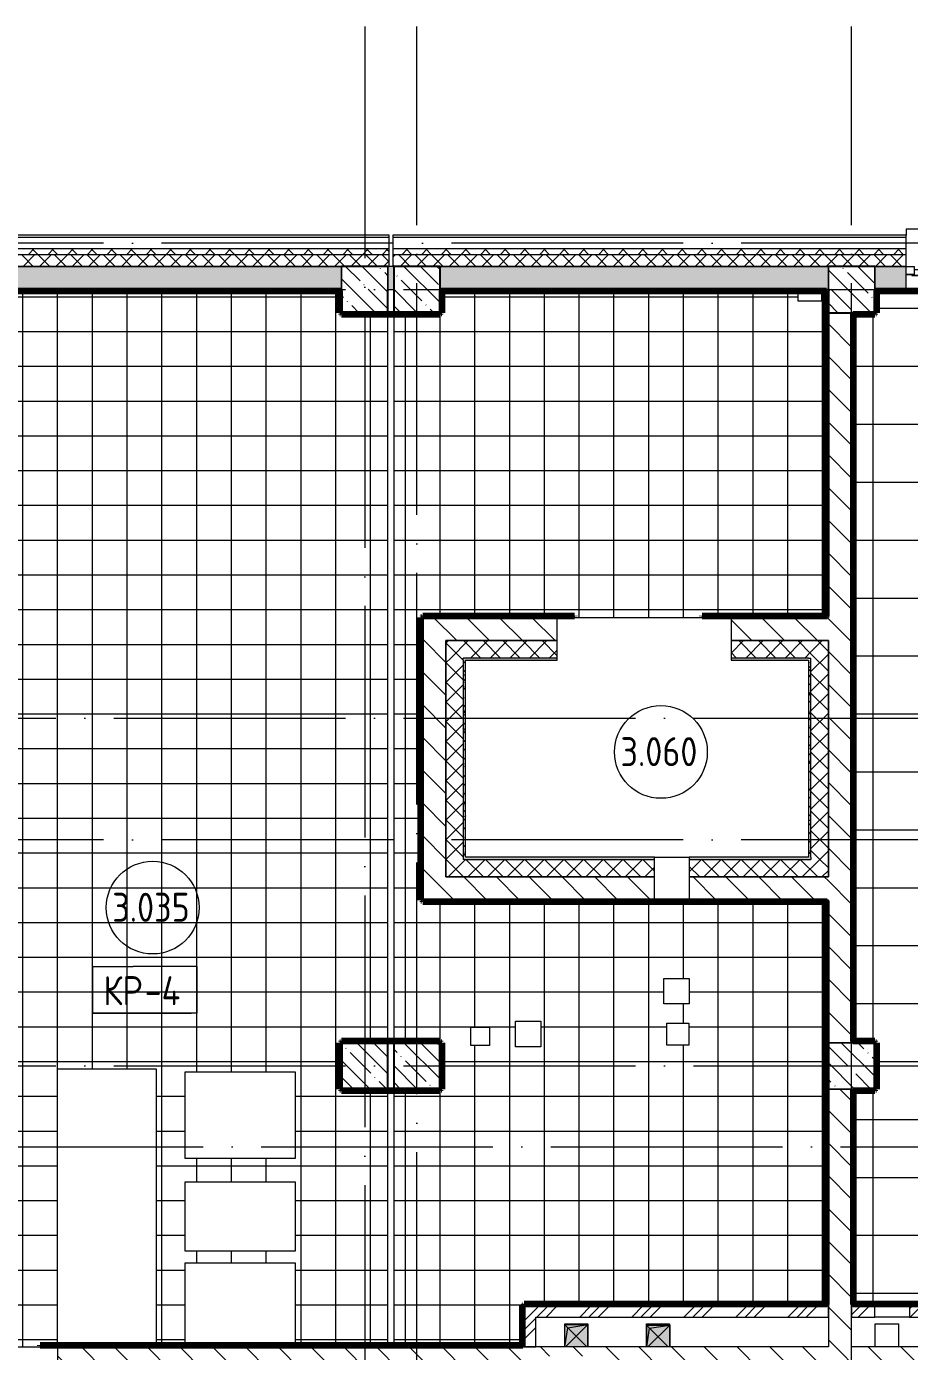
# Model space of a CAD drawing. Header units: millimetres. Extents: x 97 to 215964, y -4577 to 60645.
# Drawn here: x 169479 to 177098, y 49210 to 60645 of the extents above; entities that cross this region are included whole.
import ezdxf

# ---------------------------------------------------------------- set-up
doc = ezdxf.new("R2010")
doc.units = ezdxf.units.MM
doc.linetypes.add('ADSK_Линия сетки', pattern=[2500, 2000, -250, 0, -250])
for name, color, linetype, lineweight in [('A-AREA-____-IDEN', 2, 'Continuous', 20), ('A-DETL-GENF-OTLN', 92, 'Continuous', 9), ('A-FLOR-____-IDEN', 11, 'Continuous', 20), ('A-FLOR-____-OTLN', 192, 'Continuous', 9), ('A-FLOR-____-PATT', 8, 'Continuous', 9), ('A-GENM-____-MCUT', 13, 'Continuous', 9), ('A-GENM-____-OTLN', 13, 'Continuous', 9), ('A-GLAZ-____-MCUT', 151, 'Continuous', 9), ('A-GLAZ-____-OTLN', 151, 'Continuous', 9), ('A-WALL-____-MCUT', 113, 'Continuous', 9), ('A-WALL-____-OTLN', 113, 'Continuous', 9), ('A-WALL-____-PATT', 111, 'Continuous', 9), ('A-WALL-FNSH-MCUT', 113, 'Continuous', 9), ('I-WALL-____-OTLN', 2, 'Continuous', 9), ('S-COLS-____-MCUT', 52, 'Continuous', 9), ('S-COLS-____-OTLN', 52, 'Continuous', 9), ('S-GRID-____-OTLN', 1, 'Continuous', 9)]:
    doc.layers.add(name, color=color, linetype=linetype, lineweight=lineweight)
doc.styles.add('GOST Common', font='GOST_Common.ttf', dxfattribs={"width": 0.9, "height": 250})
pattern_1 = [(135, (0, 0), (-141.42136, -141.42136), [])]
pattern_2 = [(45, (0, 0), (-224.5064, 224.5064), []), (45, (79.38, 0), (0, 449.0128), []), (45, (-79.38, 0), (0, 449.0128), [])]
pattern_3 = [(45, (0, 0), (-70.71068, 70.71068), []), (135, (0, 0), (-70.71068, -70.71068), [])]
pattern_4 = [(135, (0, 0), (-84.85281, -84.85281), []), (225, (0, 0), (84.85281, -84.85281), [])]
pattern_5 = [(135, (0, 0), (-142.5612, -142.5612), []), (135, (142.56, 0), (-142.5612, -142.5612), [252.016, -50.403, 3.353, -47.05])]
pattern_6 = [(135, (0, 0), (-75.43415, -75.43415), [106.68, -17.78, 3.556, -17.78]), (135, (0, 75.39), (-75.43415, -75.43415), []), (50, (0, 0), (127.52922, -11.15758), [13.335, -146.685]), (355, (0, 0), (-24.66966, 133.74002), [10.668, -117.348]), (100.451, (10.63, -0.93), (102.85973, 122.58178), [11.333, -124.663]), (46.184, (0, 35.56), (189.75516, -29.43036), [20.002, -220.027]), (96.636, (15.81, 33.1), (166.1822, 173.1996), [17, -186.995]), (351.184, (0, 35.56), (166.18393, 173.19757), [16.002, -176.022]), (21, (17.78, 26.67), (106.130265, -71.58603), [13.335, -146.685]), (326, (17.78, 26.67), (43.26188, 128.93175), [10.668, -117.348]), (71.451, (26.62, 20.7), (149.39198, 57.34505), [11.333, -124.663]), (37.5, (0, 0), (2.162228, 59.188357), [3.353, -112.573, 3.353, -115.773, -117.792]), (37.5, (0, 0), (2.162228, 59.188357), [-235.052, 3.353, -114.44]), (7.5, (0, 0), (46.773857, 70.126152), [3.353, -64.567, 3.353, -109.906, -44.894]), (7.5, (0, 0), (46.773857, 70.126152), [-181.178, 3.353, -41.542]), (327.5, (-39.65, 0), (94.913671, -4.010093), [3.353, -41.097, 3.353, -135.331, -184.023]), (327.5, (-39.65, 0), (94.913671, -4.010093), [-183.134, 3.353, -180.67]), (317.5, (-57.43, 0), (103.69057, 17.79882), [3.353, -54.432, 3.353, -88.748, -130.683]), (317.5, (-57.43, 0), (103.69057, 17.79882), [-149.885, 3.353, -127.33])]

# ---------------------------------------------------------------- blocks, each defined once
blk = doc.blocks.new('Окно_СКБ_1Ст1 - 120_Окно_СКБ_1Ст_900_ОК6Л-29019250-О_АИ_ПП_8_400_Целиком')
at = {"layer": 'A-GLAZ-____-MCUT', "color": 90}
for p, q in [((-450, -195), (-450, -125)), ((-450, -125), (-380, -125)), ((-380, -195), (-450, -195)), ((-380, -195), (-400, -195)), ((-400, -195), (-400, -205)), ((-400, -205), (400, -205)), ((400, -205), (-400, -205)), ((-380, -125), (-380, -195)), ((380, -155), (-380, -155)), ((-380, -155), (-380, -195)), ((-330, -205), (-330, -155)), ((330, -205), (330, -155)), ((380, -195), (380, -125)), ((380, -125), (450, -125)), ((380, -195), (380, -155)), ((450, -195), (380, -195)), ((400, -195), (380, -195)), ((400, -205), (400, -195)), ((450, -125), (450, -195))]:
    blk.add_line(p, q, dxfattribs=at)
at = {"layer": 'A-GLAZ-____-MCUT', "color": 10, "lineweight": 5}
for p, q in [((-330, -175), (330, -175)), ((330, -185), (-330, -185))]:
    blk.add_line(p, q, dxfattribs=at)
at = {"layer": 'A-GLAZ-____-OTLN', "color": 10, "lineweight": 5}
for p, q in [((-450, -195), (-400, -195)), ((400, -195), (450, -195))]:
    blk.add_line(p, q, dxfattribs=at)
blk = doc.blocks.new('WNW_Отлив1 - Отлив_металлический 2-28596055-О_АИ_ПП_8_400_Целиком')
at = {"layer": 'A-GLAZ-____-OTLN', "color": 10, "lineweight": 5}
for p, q in [((450, 320), (-450, 320)), ((-450, 320), (-450, 270)), ((450, 270), (450, 320))]:
    blk.add_line(p, q, dxfattribs=at)
blk = doc.blocks.new('BSC_Колонна _Прямоугольная - 400x400-V67-О_АИ_ПП_8_400_Целиком')
at = {"layer": 'S-COLS-____-OTLN', "lineweight": 5}
h = blk.add_hatch(dxfattribs=at)
h.set_pattern_fill('FP_77', color=256, style=0, pattern_type=2)
h.set_pattern_definition([(135, (-114049.98, -51675), (-142.56192, -142.56192), []), (135, (-113907.42, -51675), (-142.56192, -142.56192), [252.016, -50.403, 3.353, -47.05])])
h.paths.add_polyline_path([(-200, -200), (200, -200), (200, 200), (-200, 200)])
at = {"layer": 'S-COLS-____-MCUT', "color": 130, "lineweight": 25}
for p, q in [((200, 200), (-200, 200)), ((-200, 200), (-200, -200)), ((200, -200), (200, 200)), ((-200, -200), (200, -200))]:
    blk.add_line(p, q, dxfattribs=at)
blk = doc.blocks.new('BSC_Колонна _Прямоугольная - 400x400-V68-О_АИ_ПП_8_400_Целиком')
at = {"layer": 'S-COLS-____-OTLN', "lineweight": 5}
h = blk.add_hatch(dxfattribs=at)
h.set_pattern_fill('FP_78', color=256, style=0, pattern_type=2)
h.set_pattern_definition([(135, (-114049.98, -58375), (-142.56192, -142.56192), []), (135, (-113907.42, -58375), (-142.56192, -142.56192), [252.016, -50.403, 3.353, -47.05])])
h.paths.add_polyline_path([(-200, -200), (200, -200), (200, 200), (-200, 200), (-200, -117)])
at = {"layer": 'S-COLS-____-MCUT', "color": 130, "lineweight": 25}
for p, q in [((200, 200), (-200, 200)), ((-200, 200), (-200, -200)), ((200, -200), (200, 200)), ((-200, -200), (200, -200))]:
    blk.add_line(p, q, dxfattribs=at)
blk = doc.blocks.new('BSC_Колонна _Прямоугольная - 400x400-V118-О_АИ_ПП_8_400_Целиком')
at = {"layer": 'S-COLS-____-OTLN', "lineweight": 5}
h = blk.add_hatch(dxfattribs=at)
h.set_pattern_fill('FP_130', color=256, style=0, pattern_type=2)
h.set_pattern_definition([(135, (-113600, -51675), (-142.56192, -142.56192), []), (135, (-113457.44, -51675), (-142.56192, -142.56192), [252.016, -50.403, 3.353, -47.05])])
h.paths.add_polyline_path([(-200, -200), (200, -200), (200, 200), (-200, 200)])
at = {"layer": 'S-COLS-____-MCUT', "color": 130, "lineweight": 25}
for p, q in [((200, 200), (-200, 200)), ((-200, 200), (-200, -200)), ((200, -200), (200, 200)), ((-200, -200), (200, -200))]:
    blk.add_line(p, q, dxfattribs=at)
blk = doc.blocks.new('ASML_АР_Отделка Люка - ВО Отделка люков_Грунтовка 0_Шпатлевка 0_Окраска 0_0-42467640-О_АИ_ПП_8_400_Целиком')
at = {"layer": 'A-GENM-____-MCUT', "color": 130, "lineweight": 25}
for p, q in [((150, 3), (-150, 3)), ((-150, 3), (-150, 0)), ((150, 0), (150, 3)), ((-150, 0), (150, 0))]:
    blk.add_line(p, q, dxfattribs=at)
blk = doc.blocks.new('0083_СОШ675_АР_R22_rvt-1-О_АИ_ПП_8_400_Целиком')
at = {"layer": 'A-WALL-____-PATT', "lineweight": 5}
h = blk.add_hatch(dxfattribs=at)
h.set_pattern_fill('FP_9', color=10, style=0, pattern_type=2)
h.set_pattern_definition(pattern_4)
h.paths.add_polyline_path([(113811, 58675), (113811, 58725), (109100, 58725), (109100, 58675), (113305, 58675)])
h = blk.add_hatch(dxfattribs=at)
h.set_pattern_fill('FP_16', color=10, style=0, pattern_type=2)
h.set_pattern_definition(pattern_3)
h.paths.add_polyline_path([(113800, 58575), (113811, 58575), (113811, 58675), (109100, 58675), (109100, 58575), (113400, 58575)])
h = blk.add_hatch(dxfattribs=at)
h.set_pattern_fill('FP_9', color=10, style=0, pattern_type=2)
h.set_pattern_definition(pattern_4)
h.paths.add_polyline_path([(136230, 58675), (136350, 58675), (136350, 58725), (134480, 58725), (134480, 58675), (135945, 58675)])
h.paths.add_polyline_path([(133429, 58675), (133580, 58675), (133580, 58725), (132380, 58725), (132380, 58675), (132800, 58675)])
h.paths.add_polyline_path([(129370, 58675), (129370, 58725), (128150, 58725), (128150, 58675), (129027, 58675)])
h.paths.add_polyline_path([(131480, 58675), (131480, 58725), (130270, 58725), (130270, 58675), (130285, 58675)])
h.paths.add_polyline_path([(127250, 58675), (127250, 58725), (126050, 58725), (126050, 58675)])
h.paths.add_polyline_path([(125150, 58675), (125150, 58725), (123950, 58725), (123950, 58675), (123996, 58675)])
h.paths.add_polyline_path([(120170, 58675), (120170, 58725), (119170, 58725), (119170, 58675)])
h.paths.add_polyline_path([(123050, 58675), (123050, 58725), (121070, 58725), (121070, 58675), (122738, 58675)])
h.paths.add_polyline_path([(118270, 58675), (118270, 58725), (113841, 58725), (113841, 58675), (117707, 58675)])
h = blk.add_hatch(dxfattribs=at)
h.set_pattern_fill('FP_16', color=10, style=0, pattern_type=2)
h.set_pattern_definition(pattern_3)
h.paths.add_polyline_path([(136250, 58575), (136400, 58575), (136400, 58675), (134480, 58675), (134480, 58575), (136230, 58575)])
h.paths.add_polyline_path([(133180, 58575), (133580, 58575), (133580, 58675), (132380, 58675), (132380, 58575), (132800, 58575)])
h.paths.add_polyline_path([(131480, 58575), (131480, 58675), (130270, 58675), (130270, 58575), (130285, 58575)])
h.paths.add_polyline_path([(128970, 58575), (129370, 58575), (129370, 58675), (128150, 58675), (128150, 58575), (128398, 58575)])
h.paths.add_polyline_path([(127250, 58575), (127250, 58675), (126050, 58675), (126050, 58575)])
h.paths.add_polyline_path([(123996, 58575), (125150, 58575), (125150, 58675), (123950, 58675), (123950, 58575)])
h.paths.add_polyline_path([(123050, 58575), (123050, 58675), (121070, 58675), (121070, 58575), (122738, 58575)])
h.paths.add_polyline_path([(120170, 58575), (120170, 58675), (119170, 58675), (119170, 58575)])
h.paths.add_polyline_path([(118270, 58575), (118270, 58675), (113841, 58675), (113841, 58575), (118000, 58575)])
h = blk.add_hatch(dxfattribs=at)
h.set_pattern_fill('FP_69', color=10, style=0, pattern_type=2)
h.set_pattern_definition([(50, (0, 0), (364.3679, -31.8783), [38.1, -419.1]), (355, (0, 0), (-70.48585, 382.1133), [30.48, -335.28]), (100.451, (30.36, -2.66), (293.885, 350.2334), [32.38, -356.18]), (46.184, (0, 101.6), (542.1585, -84.0858), [57.15, -628.65]), (96.636, (45.2, 94.6), (474.8049, 494.8554), [48.57, -534.27]), (351.184, (0, 101.6), (474.8102, 494.85), [45.72, -502.92]), (21, (50.8, 76.2), (303.22847, -204.53046), [38.1, -419.1]), (326, (50.8, 76.2), (123.6039, 368.376), [30.48, -335.28]), (71.451, (76.07, 59.16), (426.8341, 163.8427), [32.38, -356.18]), (37.5, (0, 0), (6.17665, 169.11015), [16.764, -314.452, 16.764, -323.596, -336.55]), (37.5, (0, 0), (6.17665, 169.11015), [-671.576, 16.764, -319.786]), (7.5, (0, 0), (133.63888, 200.3615), [16.764, -177.292, 16.764, -306.832, -128.27]), (7.5, (0, 0), (133.63888, 200.3615), [-517.652, 16.764, -111.506]), (327.5, (-113.28, 0), (271.18182, -11.45836), [16.764, -110.236, 16.764, -379.476, -525.78]), (327.5, (-113.28, 0), (271.18182, -11.45836), [-523.24, 16.764, -509.016]), (317.5, (-164.08, 0), (296.2585, 50.85285), [16.764, -148.336, 16.764, -246.38, -373.38]), (317.5, (-164.08, 0), (296.2585, 50.85285), [-428.244, 16.764, -356.616])])
h.paths.add_polyline_path([(136500, 58375), (136500, 58575), (134480, 58575), (134480, 58375), (135945, 58375)])
h.paths.add_polyline_path([(133180, 58375), (133180, 58575), (132380, 58575), (132380, 58375), (132800, 58375)])
h.paths.add_polyline_path([(131480, 58375), (131480, 58575), (130270, 58575), (130270, 58375), (130285, 58375)])
h.paths.add_polyline_path([(128398, 58375), (128970, 58375), (128970, 58575), (128150, 58575), (128150, 58375)])
h.paths.add_polyline_path([(127250, 58375), (127250, 58575), (126050, 58575), (126050, 58375)])
h.paths.add_polyline_path([(125150, 58375), (125150, 58575), (124350, 58575), (124350, 58375)])
h.paths.add_polyline_path([(123050, 58375), (123050, 58575), (121070, 58575), (121070, 58375), (122738, 58375)])
h.paths.add_polyline_path([(118270, 58375), (118270, 58575), (118000, 58575), (118000, 58375)])
h.paths.add_polyline_path([(120170, 58375), (120170, 58575), (119170, 58575), (119170, 58375)])
h.paths.add_polyline_path([(117600, 58375), (117600, 58575), (114250, 58575), (114250, 58375), (115192, 58375)])
h.paths.add_polyline_path([(113400, 58375), (113400, 58575), (109100, 58575), (109100, 58375), (113305, 58375)])
h.paths.add_polyline_path([(113800, 58375), (113850, 58375), (113850, 58575), (113800, 58575)])
h = blk.add_hatch(dxfattribs=at)
h.set_pattern_fill('FP_10', color=10, style=0, pattern_type=2)
h.set_pattern_definition(pattern_1)
h.paths.add_polyline_path([(117800, 49250), (117800, 51475), (117600, 51475), (117600, 49250), (117707, 49250)])
h.paths.add_polyline_path([(117800, 51875), (117800, 58175), (117600, 58175), (117600, 51875), (117707, 51875)])
h = blk.add_hatch(dxfattribs=at)
h.set_pattern_fill('FP_10', color=10, style=0, pattern_type=2)
h.set_pattern_definition(pattern_1)
h.paths.add_polyline_path([(117600, 55345), (117600, 55545), (116760, 55545), (116760, 55345), (117430, 55345)])
h.paths.add_polyline_path([(114100, 55345), (115260, 55345), (115260, 55545), (114100, 55545)])
h = blk.add_hatch(dxfattribs=at)
h.set_pattern_fill('FP_10', color=10, style=0, pattern_type=2)
h.set_pattern_definition(pattern_1)
h.paths.add_polyline_path([(114300, 53106), (114300, 55345), (114100, 55345), (114100, 53106)])
h = blk.add_hatch(dxfattribs=at)
h.set_pattern_fill('FP_9', color=10, style=0, pattern_type=2)
h.set_pattern_definition(pattern_4)
h.paths.add_polyline_path([(114450, 55195), (115260, 55195), (115260, 55345), (114300, 55345), (114300, 55195)])
h.paths.add_polyline_path([(116760, 55195), (117450, 55195), (117450, 55345), (116760, 55345)])
h = blk.add_hatch(dxfattribs=at)
h.set_pattern_fill('FP_9', color=10, style=0, pattern_type=2)
h.set_pattern_definition(pattern_4)
h.paths.add_polyline_path([(117600, 53456), (117600, 55345), (117450, 55345), (117450, 53456)])
h = blk.add_hatch(dxfattribs=at)
h.set_pattern_fill('FP_9', color=10, style=0, pattern_type=2)
h.set_pattern_definition(pattern_4)
h.paths.add_polyline_path([(114450, 53306), (114450, 55195), (114300, 55195), (114300, 53306)])
h = blk.add_hatch(dxfattribs=at)
h.set_pattern_fill('FP_133', color=10, style=0, pattern_type=2)
h.set_pattern_definition(pattern_6)
h.paths.add_polyline_path([(114470, 55175), (115260, 55175), (115260, 55195), (114450, 55195), (114450, 55175)])
h.paths.add_polyline_path([(117430, 55175), (117430, 55195), (116760, 55195), (116760, 55175)])
h = blk.add_hatch(dxfattribs=at)
h.set_pattern_fill('FP_133', color=10, style=0, pattern_type=2)
h.set_pattern_definition(pattern_6)
h.paths.add_polyline_path([(114450, 53456), (114470, 53456), (114470, 55175), (114450, 55175), (114450, 54839)])
h = blk.add_hatch(dxfattribs=at)
h.set_pattern_fill('FP_133', color=10, style=0, pattern_type=2)
h.set_pattern_definition(pattern_6)
h.paths.add_polyline_path([(117430, 53476), (117450, 53476), (117450, 55195), (117430, 55195), (117430, 54839)])
h = blk.add_hatch(dxfattribs=at)
h.set_pattern_fill('FP_9', color=10, style=0, pattern_type=2)
h.set_pattern_definition(pattern_4)
h.paths.add_polyline_path([(114450, 53306), (116100, 53306), (116100, 53456), (114450, 53456)])
h.paths.add_polyline_path([(116400, 53306), (117600, 53306), (117600, 53456), (116400, 53456)])
h = blk.add_hatch(dxfattribs=at)
h.set_pattern_fill('FP_133', color=10, style=0, pattern_type=2)
h.set_pattern_definition(pattern_6)
h.paths.add_polyline_path([(117450, 53456), (117450, 53476), (116400, 53476), (116400, 53456)])
h.paths.add_polyline_path([(115192, 53456), (116100, 53456), (116100, 53476), (114470, 53476), (114470, 53456)])
h = blk.add_hatch(dxfattribs=at)
h.set_pattern_fill('FP_10', color=10, style=0, pattern_type=2)
h.set_pattern_definition(pattern_1)
h.paths.add_polyline_path([(117600, 53106), (117600, 53306), (116400, 53306), (116400, 53106)])
h.paths.add_polyline_path([(116100, 53106), (116100, 53306), (114300, 53306), (114300, 53106), (115192, 53106)])
h = blk.add_hatch(dxfattribs=at)
h.set_pattern_fill('FP_11', color=10, style=0, pattern_type=2)
h.set_pattern_definition(pattern_2)
h.paths.add_polyline_path([(115075, 49250), (115075, 49606), (114975, 49606), (114975, 49250)])
h = blk.add_hatch(dxfattribs=at)
h.set_pattern_fill('FP_11', color=10, style=0, pattern_type=2)
h.set_pattern_definition(pattern_2)
h.paths.add_polyline_path([(115075, 49506), (117600, 49506), (117600, 49606), (115075, 49606)])
h = blk.add_hatch(dxfattribs=at)
h.set_pattern_fill('FP_11', color=10, style=0, pattern_type=2)
h.set_pattern_definition(pattern_2)
h.paths.add_polyline_path([(123380, 49506), (123380, 49606), (118300, 49606), (118300, 49506), (122738, 49506)])
h.paths.add_polyline_path([(117800, 49506), (118000, 49506), (118000, 49606), (117800, 49606), (117800, 49603)])
h.paths.add_polyline_path([(124420, 49506), (124420, 49606), (123880, 49606), (123880, 49506)])
h = blk.add_hatch(dxfattribs=at)
h.set_pattern_fill('FP_10', color=10, style=0, pattern_type=2)
h.set_pattern_definition(pattern_1)
h.paths.add_polyline_path([(129370, 49050), (129370, 49250), (126500, 49250), (126500, 49050), (127769, 49050)])
h.paths.add_polyline_path([(125400, 49050), (125400, 49250), (110950, 49250), (110950, 49050), (115140, 49050), (115140, 49170), (115640, 49170), (115640, 49050), (125254, 49050)])
h.paths.add_polyline_path([(109100, 49050), (109450, 49050), (109450, 49250), (109100, 49250)])
at = {"layer": 'S-COLS-____-OTLN', "lineweight": 5}
h = blk.add_hatch(dxfattribs=at)
h.set_pattern_fill('FP_8', color=256, style=0, pattern_type=2)
h.set_pattern_definition(pattern_5)
h.paths.add_polyline_path([(113400, 58175), (113800, 58175), (113800, 58575), (113400, 58575), (113400, 58258)])
h = blk.add_hatch(dxfattribs=at)
h.set_pattern_fill('FP_8', color=256, style=0, pattern_type=2)
h.set_pattern_definition(pattern_5)
h.paths.add_polyline_path([(117600, 58175), (118000, 58175), (118000, 58575), (117600, 58575), (117600, 58375)])
h = blk.add_hatch(dxfattribs=at)
h.set_pattern_fill('FP_8', color=256, style=0, pattern_type=2)
h.set_pattern_definition(pattern_5)
h.paths.add_polyline_path([(117600, 51475), (118000, 51475), (118000, 51875), (117600, 51875)])
at = {"layer": 'A-FLOR-____-OTLN', "color": 90}
for p, q in [((113000, 50875), (112050, 50875)), ((115325, 49442), (115325, 49450)), ((115325, 49450), (115525, 49450)), ((115525, 49450), (115525, 49250)), ((116030, 49250), (116030, 49450)), ((116030, 49450), (116230, 49450)), ((116230, 49450), (116230, 49438)), ((118005, 49250), (118005, 49450)), ((118005, 49450), (118205, 49450)), ((118205, 49450), (118205, 49250))]:
    blk.add_line(p, q, dxfattribs=at)
at = {"layer": 'A-WALL-____-MCUT', "color": 10, "lineweight": 5}
for p, q in [((113811, 58825), (109350, 58825)), ((118270, 58825), (113841, 58825)), ((113400, 58375), (113400, 58575)), ((113800, 58575), (113800, 58375)), ((117600, 58375), (117600, 58575)), ((118000, 58575), (118000, 58375)), ((114300, 55345), (115260, 55345)), ((115260, 55345), (114300, 55345)), ((116760, 55345), (117430, 55345)), ((117430, 55345), (116760, 55345)), ((117450, 55345), (117430, 55345)), ((114450, 53306), (114470, 53306)), ((116100, 53306), (114470, 53306)), ((114470, 53306), (116100, 53306)), ((117600, 53306), (116400, 53306)), ((116400, 53306), (117600, 53306)), ((117600, 51875), (117800, 51875)), ((117800, 51475), (117600, 51475))]:
    blk.add_line(p, q, dxfattribs=at)
at = {"layer": 'A-WALL-____-MCUT', "color": 90}
for p, q in [((113811, 58725), (113811, 58825)), ((113841, 58825), (113841, 58725)), ((118270, 58725), (118270, 58825)), ((113811, 58575), (113811, 58675)), ((113841, 58675), (113841, 58575)), ((118270, 58575), (118270, 58675)), ((113400, 58575), (113800, 58575)), ((117600, 58575), (118000, 58575))]:
    blk.add_line(p, q, dxfattribs=at)
at = {"layer": 'A-WALL-____-MCUT', "color": 50, "lineweight": 13}
for p, q in [((113811, 58675), (109100, 58675)), ((113811, 58725), (109250, 58725)), ((113811, 58675), (113811, 58725)), ((113841, 58725), (113841, 58675)), ((118270, 58725), (113841, 58725)), ((118270, 58675), (113841, 58675)), ((118270, 58675), (118270, 58725)), ((109100, 58575), (113400, 58575)), ((113400, 58575), (109100, 58575)), ((113800, 58575), (113811, 58575)), ((113811, 58575), (113800, 58575)), ((113841, 58575), (113811, 58575)), ((113850, 58575), (113841, 58575)), ((113841, 58575), (113850, 58575)), ((117600, 58575), (114250, 58575)), ((114250, 58575), (117600, 58575)), ((118270, 58575), (118000, 58575)), ((118000, 58575), (118270, 58575)), ((118270, 58375), (118270, 58575)), ((109100, 58375), (113400, 58375)), ((113800, 58375), (113850, 58375)), ((114250, 58375), (117600, 58375)), ((118000, 58375), (118270, 58375)), ((117800, 58175), (117600, 58175)), ((117600, 58175), (117600, 55545)), ((117800, 51875), (117800, 58175)), ((115260, 55545), (114100, 55545)), ((114100, 55545), (114100, 55345)), ((115260, 55345), (115260, 55545)), ((117600, 55545), (116760, 55545)), ((116760, 55545), (116760, 55345)), ((114100, 55345), (114100, 53106)), ((114300, 53306), (114300, 55345)), ((114300, 55345), (114300, 55195)), ((115260, 55195), (115260, 55345)), ((116760, 55345), (116760, 55195)), ((117430, 55345), (117600, 55345)), ((117450, 55345), (117430, 55345)), ((117600, 55345), (117450, 55345)), ((117600, 55345), (117600, 53306)), ((117600, 53476), (117600, 55345)), ((114300, 55195), (114300, 55175)), ((114300, 55175), (114300, 53306)), ((115260, 55195), (114450, 55195)), ((114450, 55175), (114450, 55195)), ((114450, 55175), (114450, 53456)), ((117430, 55195), (116760, 55195)), ((117430, 55195), (117450, 55195)), ((117450, 53476), (117450, 55195)), ((114470, 53456), (114450, 53456)), ((114470, 53456), (116100, 53456)), ((116100, 53306), (116100, 53456)), ((116400, 53456), (116400, 53306)), ((116400, 53456), (117450, 53456)), ((117450, 53476), (117450, 53456)), ((117600, 53456), (117600, 53476)), ((117600, 53306), (117600, 53456)), ((114470, 53306), (114300, 53306)), ((114300, 53306), (114450, 53306)), ((114450, 53306), (114470, 53306)), ((116100, 53106), (116100, 53306)), ((116400, 53306), (116400, 53106)), ((114100, 53106), (114300, 53106)), ((114300, 53106), (116100, 53106)), ((116400, 53106), (117600, 53106)), ((117600, 53106), (117600, 51875)), ((117600, 51475), (117600, 49250)), ((117800, 49250), (117800, 51475)), ((114975, 49606), (114975, 49250)), ((115075, 49606), (114975, 49606)), ((117600, 49606), (115075, 49606)), ((117600, 49506), (117600, 49606)), ((118000, 49606), (117800, 49606)), ((117800, 49606), (117800, 49506)), ((118000, 49506), (118000, 49603)), ((123380, 49606), (118300, 49606)), ((118300, 49603), (118300, 49506)), ((115075, 49506), (117600, 49506)), ((115075, 49250), (115075, 49506)), ((117800, 49506), (118000, 49506)), ((118300, 49506), (123380, 49506)), ((117600, 49250), (110950, 49250)), ((110950, 49250), (110950, 49050)), ((114975, 49250), (115075, 49250)), ((125400, 49250), (117800, 49250))]:
    blk.add_line(p, q, dxfattribs=at)
at = {"layer": 'A-WALL-____-OTLN', "color": 90}
blk.add_line((116100, 53476), (116400, 53476), dxfattribs=at)
at = {"layer": 'A-WALL-FNSH-MCUT', "color": 90}
for p, q in [((113811, 58845), (109370, 58845)), ((113811, 58825), (113811, 58845)), ((118270, 58845), (113841, 58845)), ((113841, 58845), (113841, 58825)), ((118270, 58825), (118270, 58845)), ((114470, 55175), (115260, 55175)), ((114470, 53476), (114470, 55175)), ((115260, 55175), (115260, 55195)), ((116760, 55195), (116760, 55175)), ((116760, 55175), (117430, 55175)), ((117430, 55175), (117430, 53476)), ((116100, 53476), (114470, 53476)), ((116100, 53456), (116100, 53476)), ((117430, 53476), (116400, 53476)), ((116400, 53476), (116400, 53456))]:
    blk.add_line(p, q, dxfattribs=at)
at = {"layer": 'I-WALL-____-OTLN', "color": 90}
for p, q in [((119170, 58375), (118270, 58375)), ((118300, 49506), (118000, 49506))]:
    blk.add_line(p, q, dxfattribs=at)
at = {"layer": 'S-COLS-____-MCUT', "color": 130, "lineweight": 25}
for p, q in [((113800, 58575), (113400, 58575)), ((118000, 58575), (117600, 58575)), ((113400, 58375), (113400, 58175)), ((113800, 58175), (113800, 58375)), ((117600, 58375), (117600, 58175)), ((118000, 58175), (118000, 58375)), ((113400, 58175), (113800, 58175)), ((117600, 58175), (118000, 58175)), ((117600, 51875), (117600, 51475)), ((118000, 51875), (117800, 51875)), ((118000, 51475), (118000, 51875)), ((117800, 51475), (118000, 51475))]:
    blk.add_line(p, q, dxfattribs=at)
at = {"layer": 'S-COLS-____-OTLN', "color": 90}
for p, q in [((113400, 58575), (113400, 58375)), ((113800, 58375), (113800, 58575)), ((117600, 58575), (117600, 58375)), ((118000, 58375), (118000, 58575)), ((117800, 51875), (117600, 51875)), ((117600, 51475), (117800, 51475))]:
    blk.add_line(p, q, dxfattribs=at)
at = {"layer": 'A-GENM-____-OTLN', "color": 90, "lineweight": 9}
blk.add_blockref('ASML_АР_Отделка Люка - ВО Отделка люков_Грунтовка 0_Шпатлевка 0_Окраска 0_0-42467640-О_АИ_ПП_8_400_Целиком', (118150, 49603), dxfattribs=at)
at = {"layer": 'A-GLAZ-____-OTLN', "color": 90, "lineweight": 9}
for name, p in [('WNW_Отлив1 - Отлив_металлический 2-28596055-О_АИ_ПП_8_400_Целиком', (118720, 58575)), ('Окно_СКБ_1Ст1 - 120_Окно_СКБ_1Ст_900_ОК6Л-29019250-О_АИ_ПП_8_400_Целиком', (118720, 58700))]:
    blk.add_blockref(name, p, dxfattribs=at)
at = {"layer": 'S-COLS-____-OTLN', "color": 90, "lineweight": 9}
for name, p in [('BSC_Колонна _Прямоугольная - 400x400-V68-О_АИ_ПП_8_400_Целиком', (114050, 58375)), ('BSC_Колонна _Прямоугольная - 400x400-V118-О_АИ_ПП_8_400_Целиком', (113600, 51675)), ('BSC_Колонна _Прямоугольная - 400x400-V67-О_АИ_ПП_8_400_Целиком', (114050, 51675))]:
    blk.add_blockref(name, p, dxfattribs=at)
blk = doc.blocks.new('MiraCad_GMd_-Ut_TaskBox_FormHorizon - MiraCad_GMd_-Ut_TaskBox_FormHorizon-3366259-О_АИ_ПП_8_400_Целиком')
at = {"layer": 'A-DETL-GENF-OTLN', "lineweight": 18}
for points in [[(-98, -88), (-73, 73), (100, 100), (-100, 100), (-100, -88)], [(100, -88), (100, 100), (-100, 100), (-100, -88)]]:
    blk.add_hatch(color=256, dxfattribs=at).paths.add_polyline_path(points)
at = {"layer": 'A-DETL-GENF-OTLN', "color": 7}
for p, q in [((-100, 100), (-100, -88)), ((-100, 100), (100, 100)), ((-100, 100), (-100, -88)), ((100, 100), (-100, 100)), ((-98, -88), (-73, 73)), ((-98, -88), (-73, 73)), ((-73, 73), (100, 100)), ((-73, 73), (100, 100)), ((100, 100), (100, -88))]:
    blk.add_line(p, q, dxfattribs=at)
at = {"layer": 'A-GENM-____-OTLN', "color": 170, "lineweight": 18}
for p, q in [((-100, 100), (88, -88)), ((100, 100), (-100, 100)), ((-100, 100), (-100, -88)), ((100, 100), (-88, -88)), ((100, -88), (100, 100))]:
    blk.add_line(p, q, dxfattribs=at)
blk = doc.blocks.new('MiraCad_GMd_-Ut_TaskBox_FormHorizon - MiraCad_GMd_-Ut_TaskBox_FormHorizon-3366379-О_АИ_ПП_8_400_Целиком')
at = {"layer": 'A-DETL-GENF-OTLN', "lineweight": 18}
for points in [[(-100, -92), (-99, -92), (-73, 73), (100, 100), (-100, 100)], [(100, -92), (100, 100), (-100, 100), (-100, -92)]]:
    blk.add_hatch(color=256, dxfattribs=at).paths.add_polyline_path(points)
at = {"layer": 'A-DETL-GENF-OTLN', "color": 7}
for p, q in [((-100, 100), (-100, -92)), ((-100, 100), (100, 100)), ((-100, 100), (-100, -92)), ((100, 100), (-100, 100)), ((-99, -92), (-73, 73)), ((-99, -92), (-73, 73)), ((-73, 73), (100, 100)), ((-73, 73), (100, 100)), ((100, 100), (100, -92))]:
    blk.add_line(p, q, dxfattribs=at)
at = {"layer": 'A-GENM-____-OTLN', "color": 170, "lineweight": 18}
for p, q in [((-100, 100), (92, -92)), ((100, 100), (-100, 100)), ((-100, 100), (-100, -92)), ((100, 100), (-92, -92)), ((100, -92), (100, 100))]:
    blk.add_line(p, q, dxfattribs=at)
blk = doc.blocks.new('0083_СОШ675_ВК_R22_rvt-1-О_АИ_ПП_8_400_Целиком')
at = {"layer": 'A-GENM-____-OTLN', "color": 170, "lineweight": 18}
for name, p in [('MiraCad_GMd_-Ut_TaskBox_FormHorizon - MiraCad_GMd_-Ut_TaskBox_FormHorizon-3366379-О_АИ_ПП_8_400_Целиком', (115424, 49342)), ('MiraCad_GMd_-Ut_TaskBox_FormHorizon - MiraCad_GMd_-Ut_TaskBox_FormHorizon-3366259-О_АИ_ПП_8_400_Целиком', (116131, 49338))]:
    blk.add_blockref(name, p, dxfattribs=at)
blk = doc.blocks.new('ADSK_Марка_Перекрытие - Типоразмер_ADSK_Марка-158127-О_АИ_ПП_8_400_Целиком')
at = {"layer": 'A-FLOR-____-IDEN'}
for p, q in [((-4.5, 4), (-1, 4)), ((-4.5, 0), (-4.5, 4)), ((4.5, 4), (-1, 4)), ((4.5, 0), (4.5, 4)), ((4.5, 0), (-4.5, 0)), ((-4.5, 0), (4, 0))]:
    blk.add_line(p, q, dxfattribs=at)
blk = doc.blocks.new('ADSK_Марка_Помещение_ОдноЗначение - Номер-159740-О_АИ_ПП_8_400_Целиком')
at = {"layer": 'A-AREA-____-IDEN'}
blk.add_circle((0, 0), 4, dxfattribs=at)

msp = doc.modelspace()

# ---------------------------------------------------------------- hatches: boundary and pattern name
at = {"layer": 'A-FLOR-____-PATT'}
h = msp.add_hatch(dxfattribs=at)
h.set_pattern_fill('FP_173', color=256, style=0, pattern_type=2)
h.set_pattern_definition([(0, (172147.9, 53812.5), (0, 300), []), (90, (172147.9, 53812.5), (-300, 2e-14), [])])
h.paths.add_polyline_path([(169597.933672, 49250.000586), (169597.933672, 49265.000586), (169747.887824, 49265.000586), (169747.887824, 51650.000586), (170597.834204, 51650.000586), (170597.834204, 49265.000586), (170847.887824, 49265.000586), (170847.887824, 49974.999414), (171797.834204, 49974.999414), (171797.834204, 49265.000586), (172597.887824, 49265.000586), (172597.887824, 51459.999414), (172197.887824, 51459.999414), (172197.887824, 51464.999414), (172187.887824, 51464.999414), (172187.887824, 51474.999414), (172182.887824, 51475), (172182.887824, 51875), (172187.887824, 51875), (172187.887824, 51885), (172197.887824, 51885), (172198.840205, 51890), (172597.887824, 51890), (172596.935443, 58160), (172197.887824, 58160), (172197.887824, 58165), (172187.887824, 58165), (172187.887824, 58175), (172182.887824, 58175.697682), (172182.887824, 58360), (167912.933672, 58360), (167912.933672, 49265.000586), (168497.933672, 49265.000586), (168497.933672, 49250.000586), (168958.523984, 49250.000586)])
h.paths.add_polyline_path([(173757.887824, 49265.000586), (173757.887824, 49605.500586), (173762.887824, 49605.500586), (173762.887824, 49615.500586), (173772.887824, 49615.500586), (173773.861049, 49620.500586), (176382.887693, 49620.500586), (176382.887693, 53091.325043), (172897.86662, 53091.325043), (172897.86662, 53096.325043), (172887.86662, 53096.325043), (172887.86662, 53106.325043), (172882.86662, 53106.325043), (172882.86662, 55545.281956), (172887.86662, 55545.281956), (172887.86662, 55555.281956), (172897.86662, 55555.281956), (172898.722221, 55560.281956), (174207.887693, 55560.281956), (174207.887693, 55545.281956), (175307.887693, 55545.281956), (175307.887693, 55560.281956), (176382.865903, 55560.281956), (176382.865903, 58360), (176337.865903, 58360), (176337.865903, 58275), (176137.865903, 58275), (176137.865903, 58360), (173062.865903, 58360), (173062.865903, 58175), (173057.865903, 58175), (173057.865903, 58165), (173047.865903, 58165), (173047.010335, 58160), (172647.865903, 58160), (172648.887665, 51890), (173047.865903, 51890), (173047.865903, 51885), (173057.865903, 51885), (173057.865903, 51875), (173062.865903, 51874.999414), (173062.865903, 51474.999414), (173057.865903, 51474.999414), (173057.865903, 51464.999414), (173047.865903, 51464.999414), (173047.865903, 51459.999414), (172647.865903, 51459.999414), (172647.865903, 49265.000586), (172731.80358, 49265.000586)])
h.paths.add_polyline_path([(170847.834204, 50075.000586), (170847.834204, 50675.000586), (171797.834204, 50675.000586), (171797.834204, 50075.000586), (171474.043715, 50075.000586)])
h.paths.add_polyline_path([(171797.834204, 50874.940919), (170847.887824, 50874.940919), (170847.887824, 51625), (171797.834204, 51625), (171797.834204, 50930.487821)])
h.paths.add_polyline_path([(173697.865903, 51840), (173697.865903, 52060), (173917.865903, 52060), (173917.865903, 51840)])
h.paths.add_polyline_path([(173312.865903, 51850), (173312.865903, 52010), (173472.865903, 52010), (173472.865903, 51850)])
h.paths.add_polyline_path([(175002.865903, 51855), (175002.865903, 52045), (175192.865903, 52045), (175192.865903, 51855)])
h.paths.add_polyline_path([(174977.865903, 52210), (174977.865903, 52430), (175197.865903, 52430), (175197.865903, 52210)])
h = msp.add_hatch(dxfattribs=at)
h.set_pattern_fill('FP_184', color=256, style=0, pattern_type=2)
h.set_pattern_definition([(0, (182282.86, 53712.5), (0, 500), []), (90, (182282.86, 53712.5), (-500, 3e-14), [])])
h.paths.add_polyline_path([(184197.88761, 49050.000586), (185297.865689, 49050.000701), (185297.88761, 49265.000586), (187952.867075, 49265.000586), (187952.867075, 51459.999414), (187767.865903, 51459.999414), (187767.865903, 51464.999414), (187757.865903, 51466.01099), (187757.865903, 51474.999414), (187752.865903, 51474.999414), (187752.865903, 51874.999414), (187757.865903, 51874.999414), (187757.865903, 51884.999414), (187767.865903, 51884.999414), (187767.865903, 51889.999414), (187952.867075, 51889.999414), (187952.867075, 58159.999414), (187767.865903, 58159.999414), (187767.865903, 58164.999414), (187757.865903, 58164.999414), (187757.865903, 58174.999414), (187752.865903, 58174.999414), (187752.865903, 58275), (187507.843981, 58275), (187507.843981, 58360), (183162.865903, 58360), (183162.865903, 58174.999414), (183157.865903, 58174.999414), (183157.865903, 58164.999414), (183147.865903, 58164.999414), (183146.8916, 58159.999414), (182747.865903, 58159.999414), (182747.843981, 58164.999414), (182737.865903, 58164.999414), (182737.865903, 58174.999414), (182732.865903, 58174.999414), (182732.865903, 58359.999414), (176812.865903, 58359.999414), (176812.865903, 58174.999414), (176807.865903, 58174.999414), (176807.288425, 58164.999414), (176797.865903, 58164.999414), (176797.367842, 58159.999414), (176612.887693, 58159.999414), (176612.887693, 51889.999414), (176797.865903, 51889.999414), (176797.865903, 51884.999414), (176807.865903, 51884.999414), (176807.865903, 51874.999414), (176812.865903, 51873.989537), (176812.865903, 51474.999414), (176807.865903, 51474.999414), (176807.865903, 51464.999414), (176797.865903, 51464.999414), (176797.865903, 51459.999414), (176612.887693, 51459.999414), (176612.887693, 49620.500586), (183317.887329, 49620.500586), (183317.887329, 49615.500586), (183327.887329, 49615.500586), (183327.887329, 49605.500586), (183332.887329, 49605.478231), (183332.887329, 49265.000586), (184197.88761, 49265.000586), (184197.88761, 49050.004572)])
h.paths.add_polyline_path([(183147.865903, 51459.999414), (182747.865903, 51459.999414), (182747.865903, 51464.999414), (182737.865903, 51464.999414), (182737.865903, 51474.999414), (182732.865903, 51476.006344), (182732.865903, 51874.999414), (182737.865903, 51874.999414), (182738.399536, 51884.999414), (182747.865903, 51884.999414), (182748.796362, 51889.999414), (183147.865903, 51889.999414), (183147.865903, 51884.999414), (183157.865903, 51884.999414), (183157.865903, 51874.999414), (183162.865903, 51874.999414), (183162.865903, 51474.999414), (183157.865903, 51474.999414), (183157.507005, 51464.999414), (183147.865903, 51464.999414)])
at = {"layer": 'A-WALL-____-PATT'}
for points in [[(172187.887824, 58365), (172197.887824, 58365), (172197.887824, 58375), (167897.933672, 58375), (167897.933672, 58365), (172102.923647, 58365)], [(172197.887824, 58165), (172197.887824, 58365), (172187.887824, 58365), (172187.887824, 58165)], [(173057.865903, 58175), (173057.865903, 58375), (173047.865903, 58375), (173047.865903, 58175)], [(176397.865903, 58365), (176407.865903, 58365), (176407.865903, 58375), (173057.865903, 58375), (173057.865903, 58365), (176387.865903, 58365)], [(176397.865903, 55545.281956), (176397.865903, 58365), (176387.865903, 58365), (176387.865903, 55545.281956)], [(176807.865903, 58174.999414), (176807.865903, 58374.999414), (176797.865903, 58374.999414), (176797.865903, 58174.999414)], [(172197.887824, 58165), (173057.865903, 58165), (173057.865903, 58175), (172197.887824, 58175)], [(176807.865903, 58164.999414), (176807.865903, 58174.999414), (176597.887693, 58174.999414), (176597.887693, 58164.999414), (176607.887693, 58164.999414)], [(176597.887693, 51884.999414), (176607.887693, 51884.999414), (176607.887693, 58164.999414), (176597.887693, 58164.999414), (176597.887693, 52884.549515)], [(172897.86662, 53096.325043), (172897.86662, 55545.281956), (172887.86662, 55545.281956), (172887.86662, 53096.325043)], [(176387.887693, 53096.325043), (176397.887693, 53096.325043), (176397.887693, 53106.325043), (172897.86662, 53106.325043), (172897.86662, 53096.325043), (173989.563446, 53096.325043)], [(176397.887693, 49605.500586), (176397.887693, 53096.325043), (176387.887693, 53096.325043), (176387.887693, 49605.500586)], [(173047.865903, 51875), (173047.865903, 51885), (172187.887824, 51885), (172187.887824, 51875), (172731.80358, 51875)], [(172197.887824, 51464.999414), (172197.887824, 51875), (172187.887824, 51875), (172187.887824, 51464.999414)], [(173057.865903, 51474.999414), (173057.865903, 51885), (173047.865903, 51885), (173047.865903, 51474.999414)], [(176797.865903, 51874.999414), (176797.865903, 51884.999414), (176597.887693, 51884.999414), (176597.887693, 51874.999414)], [(176807.865903, 51474.999414), (176807.865903, 51884.999414), (176797.865903, 51884.999414), (176797.865903, 51474.999414)], [(173057.865903, 51464.999414), (173057.865903, 51474.999414), (172197.887824, 51474.999414), (172197.887824, 51464.999414), (173047.865903, 51464.999414)], [(176597.887693, 49615.500586), (176607.887693, 49615.500586), (176607.887693, 51474.999414), (176597.887693, 51474.999414), (176597.887693, 50930.487821)], [(176607.887693, 51464.999414), (176807.865903, 51464.999414), (176807.865903, 51474.999414), (176607.887693, 51474.999414)], [(176387.887693, 49605.500586), (176387.887693, 49615.500586), (173762.887824, 49615.500586), (173762.887824, 49605.500586), (175247.323311, 49605.500586)], [(173772.887824, 49250.000586), (173772.887824, 49605.500586), (173762.887824, 49605.500586), (173762.887824, 49250.000586)], [(183317.887329, 49605.500586), (183317.887329, 49615.500586), (176597.887693, 49615.500586), (176597.887693, 49605.500586), (181536.122638, 49605.500586)]]:
    msp.add_hatch(color=7, dxfattribs=at).paths.add_polyline_path(points)
h = msp.add_hatch(color=7, dxfattribs=at)
h.paths.add_polyline_path([(181847.859167, 58364.999414), (181847.859167, 58374.999414), (179867.887824, 58374.999414), (179867.887824, 58364.999414), (181536.122638, 58364.999414)])
h.paths.add_polyline_path([(178967.887824, 58364.999414), (178967.887824, 58374.999414), (177967.88841, 58374.999414), (177967.88841, 58364.999414)])
h.paths.add_polyline_path([(176807.865903, 58364.999414), (177067.88841, 58364.999414), (177067.88841, 58374.999414), (176807.865903, 58374.999414)])
h = msp.add_hatch(color=7, dxfattribs=at)
h.paths.add_polyline_path([(176387.865903, 55545.281956), (176387.865903, 55555.281956), (175307.887693, 55555.281956), (175307.887693, 55545.281956)])
h.paths.add_polyline_path([(172887.86662, 55545.281956), (174207.887693, 55545.281956), (174207.887693, 55555.281956), (172887.86662, 55555.281956)])
h = msp.add_hatch(color=7, dxfattribs=at)
h.paths.add_polyline_path([(173762.887824, 49250.000586), (173762.887824, 49260.000586), (169597.933672, 49260.000586), (169597.933672, 49250.000586), (172731.80358, 49250.000586)])
h.paths.add_polyline_path([(168497.933672, 49250.000586), (168497.933672, 49260.000586), (167897.933672, 49260.000586), (167897.933672, 49250.000586)])

# ---------------------------------------------------------------- linework, layer by layer
at = {"layer": 'A-FLOR-____-OTLN'}
for p, q in [((176137.865903, 58275), (176137.865903, 58360)), ((176337.865903, 58360.202855), (176337.865903, 58275)), ((176337.865903, 58275), (176137.865903, 58275)), ((172597.887824, 51890), (172597.887824, 58160)), ((172647.865903, 58160), (172647.865903, 51890)), ((174207.887693, 55545.281956), (175307.887693, 55545.281956)), ((174977.865903, 52210), (174977.865903, 52430)), ((174977.865903, 52430), (175197.865903, 52430)), ((175197.865903, 52430), (175197.865903, 52210)), ((175197.865903, 52210), (174977.865903, 52210)), ((173697.865903, 51840), (173697.865903, 52060)), ((173697.865903, 52060), (173917.865903, 52060)), ((173917.865903, 52060), (173917.865903, 51840)), ((175002.865903, 51855), (175002.865903, 52045)), ((175002.865903, 52045), (175192.865903, 52045)), ((175192.865903, 52045), (175192.865903, 51855)), ((173312.865903, 51850), (173312.865903, 52010)), ((173312.865903, 52010), (173472.865903, 52010)), ((173472.865903, 52010), (173472.865903, 51850)), ((173472.865903, 51850), (173312.865903, 51850)), ((173917.865903, 51840), (173697.865903, 51840)), ((175192.865903, 51855), (175002.865903, 51855)), ((169747.887824, 49265.000586), (169747.887824, 51650.000586)), ((169747.887824, 51650.000586), (170597.834204, 51650.000586)), ((170597.834204, 51650.000586), (170597.834204, 49265.000586)), ((170847.887824, 50874.940919), (170847.887824, 51625)), ((170847.887824, 51625), (171797.834204, 51625)), ((171797.834204, 51625), (171797.834204, 50874.940919)), ((172597.887824, 49265.000586), (172597.887824, 51459.999414)), ((172647.865903, 51459.999414), (172647.865903, 49265.000586)), ((171797.834204, 50874.940919), (170847.887824, 50874.940919)), ((170847.834204, 50075.000586), (170847.834204, 50675.000586)), ((170847.834204, 50675.000586), (171797.834204, 50675.000586)), ((171797.834204, 50675.000586), (171797.834204, 50075.000586)), ((171797.834204, 50075.000586), (170847.834204, 50075.000586)), ((170847.887824, 49265.000586), (170847.887824, 49974.999414)), ((170847.887824, 49974.999414), (171797.834204, 49974.999414)), ((171797.834204, 49974.999414), (171797.834204, 49265.000586)), ((168497.933672, 49250.000586), (169597.933672, 49250.000586))]:
    msp.add_line(p, q, dxfattribs=at)
at = {"layer": 'A-WALL-____-MCUT', "color": 7}
for p, q in [((172197.887824, 58375), (167897.933672, 58375)), ((167907.933672, 58365), (172187.887824, 58365)), ((172187.887824, 58365), (172187.887824, 58165)), ((172197.887824, 58175), (172197.887824, 58375)), ((176407.865903, 58375), (173047.865903, 58375)), ((173057.865903, 58165), (173057.865903, 58365)), ((173057.865903, 58365), (176387.865903, 58365)), ((176387.865903, 58365), (176387.865903, 55555.281956)), ((176397.865903, 58365), (176407.865903, 58365)), ((176397.865903, 55545.281956), (176397.865903, 58365)), ((176407.865903, 58365), (176407.865903, 58375)), ((176797.865903, 58374.999414), (176797.865903, 58174.999414)), ((177067.88841, 58374.999414), (176797.865903, 58374.999414)), ((176807.865903, 58164.999414), (176807.865903, 58364.999414)), ((176807.865903, 58364.999414), (177067.88841, 58364.999414)), ((177067.88841, 58364.999414), (177067.88841, 58374.999414)), ((172187.887824, 58165), (173057.865903, 58165)), ((172647.865903, 58175), (172197.887824, 58175)), ((176797.865903, 58174.999414), (176597.887693, 58174.999414)), ((176597.887693, 58174.999414), (176597.887693, 51874.999414)), ((176607.887693, 58164.999414), (176807.865903, 58164.999414)), ((176607.887693, 51884.999414), (176607.887693, 58164.999414)), ((174207.887693, 55555.281956), (172887.86662, 55555.281956)), ((172887.86662, 55555.281956), (172887.86662, 53096.325043)), ((172897.86662, 55545.281956), (174207.887693, 55545.281956)), ((172897.86662, 53106.325043), (172897.86662, 55545.281956)), ((174207.887693, 55545.281956), (174207.887693, 55555.281956)), ((176387.865903, 55555.281956), (175307.887693, 55555.281956)), ((175307.887693, 55555.281956), (175307.887693, 55545.281956)), ((175307.887693, 55545.281956), (176397.865903, 55545.281956)), ((172887.86662, 53096.325043), (176387.887693, 53096.325043)), ((176397.887693, 53106.325043), (172897.86662, 53106.325043)), ((176387.887693, 53096.325043), (176387.887693, 49615.500586)), ((176397.887693, 49605.500586), (176397.887693, 53106.325043)), ((173057.865903, 51885), (172187.887824, 51885)), ((172187.887824, 51885), (172187.887824, 51464.999414)), ((172597.887824, 51875), (172647.865903, 51875)), ((173057.865903, 51464.999414), (173057.865903, 51885)), ((176597.887693, 51874.999414), (176797.865903, 51874.999414)), ((176807.865903, 51884.999414), (176607.887693, 51884.999414)), ((176797.865903, 51874.999414), (176797.865903, 51474.999414)), ((176807.865903, 51464.999414), (176807.865903, 51884.999414)), ((172187.887824, 51464.999414), (173057.865903, 51464.999414)), ((172647.865903, 51474.999414), (172597.887824, 51474.999414)), ((176597.887693, 51474.999414), (176597.887693, 49605.500586)), ((176797.865903, 51474.999414), (176597.887693, 51474.999414)), ((176607.887693, 49615.500586), (176607.887693, 51464.999414)), ((176607.887693, 51464.999414), (176807.865903, 51464.999414)), ((176387.887693, 49615.500586), (173762.887824, 49615.500586)), ((173762.887824, 49615.500586), (173762.887824, 49260.000586)), ((173772.887824, 49605.500586), (176397.887693, 49605.500586)), ((173772.887824, 49250.000586), (173772.887824, 49605.500586)), ((176597.887693, 49605.500586), (176797.887693, 49605.500586)), ((183327.887329, 49615.500586), (176607.887693, 49615.500586)), ((177097.887693, 49605.500586), (183317.887329, 49605.500586)), ((173762.887824, 49260.000586), (169597.933672, 49260.000586)), ((169597.933672, 49260.000586), (169597.933672, 49250.000586)), ((169597.933672, 49250.000586), (173772.887824, 49250.000586))]:
    msp.add_line(p, q, dxfattribs=at)
at = {"layer": 'I-WALL-____-OTLN', "color": 94, "lineweight": 90}
for p, q in [((172187.887824, 58360), (167907.933672, 58360)), ((172182.887824, 58175), (172182.887824, 58365)), ((176382.865903, 58360), (173057.865903, 58360)), ((173062.865903, 58365), (173062.865903, 58175)), ((176382.865903, 55555.281956), (176382.865903, 58360)), ((172182.887824, 58175), (172187.887824, 58175)), ((172197.887824, 58165), (172197.887824, 58160)), ((173047.865903, 58160), (172197.887824, 58160)), ((173047.865903, 58160), (173047.865903, 58165)), ((173057.865903, 58175), (173062.865903, 58175)), ((172882.86662, 53106.325043), (172882.86662, 55545.281956)), ((172887.86662, 55545.281956), (172882.86662, 55545.281956)), ((172897.86662, 55560.281956), (174207.887693, 55560.281956)), ((172897.86662, 55560.281956), (172897.86662, 55555.281956)), ((174207.887693, 55555.281956), (174207.887693, 55560.281956)), ((175307.887693, 55560.281956), (176387.883698, 55560.281956)), ((175307.887693, 55560.281956), (175307.887693, 55555.281956)), ((172882.86662, 53106.325043), (172887.86662, 53106.325043)), ((172897.86662, 53096.325043), (172897.86662, 53091.325043)), ((176387.887693, 53091.325043), (172897.86662, 53091.325043)), ((176382.887693, 49615.500586), (176382.887693, 53096.339369)), ((172182.887824, 51474.999414), (172182.887824, 51875)), ((172187.887824, 51875), (172182.887824, 51875)), ((172197.887824, 51890), (173047.865903, 51890)), ((172197.887824, 51890), (172197.887824, 51885)), ((173047.865903, 51885), (173047.865903, 51890)), ((173062.865903, 51875), (173057.865903, 51875)), ((173062.865903, 51875), (173062.865903, 51474.999414)), ((172182.887824, 51474.999414), (172187.887824, 51474.999414)), ((172197.887824, 51464.999414), (172197.887824, 51459.999414)), ((173047.865903, 51459.999414), (172197.887824, 51459.999414)), ((173047.865903, 51459.999414), (173047.865903, 51464.999414)), ((173057.865903, 51474.999414), (173062.865903, 51474.999414)), ((173757.887824, 49260.000586), (173757.887824, 49605.500586)), ((173762.887824, 49605.500586), (173757.887824, 49605.500586)), ((173772.887824, 49620.500586), (176387.902057, 49620.500586)), ((173772.887824, 49620.500586), (173772.887824, 49615.500586)), ((169597.933672, 49265.000586), (173763.032542, 49265.000586)), ((169597.933672, 49265.000586), (169597.933672, 49260.000586))]:
    msp.add_line(p, q, dxfattribs=at)
at = {"layer": 'I-WALL-____-OTLN', "color": 5, "lineweight": 90}
for p, q in [((182737.865903, 58359.999414), (176807.865903, 58359.999414)), ((176812.865903, 58364.999414), (176812.865903, 58174.999414)), ((176797.865903, 58159.999414), (176607.887693, 58159.999414)), ((176612.887693, 58164.999414), (176612.887693, 51884.999414)), ((176797.865903, 58159.999414), (176797.865903, 58164.999414)), ((176807.865903, 58174.999414), (176812.865903, 58174.999414)), ((176607.887693, 51889.999414), (176797.865903, 51889.999414)), ((176797.865903, 51884.999414), (176797.865903, 51889.999414)), ((176812.865903, 51874.999414), (176807.865903, 51874.999414)), ((176812.865903, 51874.999414), (176812.865903, 51474.999414)), ((176797.865903, 51459.999414), (176607.860658, 51459.999414)), ((176612.887693, 51464.999414), (176612.887693, 49615.493135)), ((176797.865903, 51459.999414), (176797.865903, 51464.999414)), ((176807.865903, 51474.999414), (176812.865903, 51474.999414)), ((176607.887693, 49620.500586), (183317.887329, 49620.500586))]:
    msp.add_line(p, q, dxfattribs=at)
at = {"layer": 'I-WALL-____-OTLN'}
for p, q in [((177067.88841, 58374.999414), (177967.88841, 58374.999414)), ((177967.88841, 58364.999414), (177067.88841, 58364.999414))]:
    msp.add_line(p, q, dxfattribs=at)
at = {"layer": 'S-GRID-____-OTLN', "linetype": 'ADSK_Линия сетки'}
for p, q in [((172397.88841, 60644.999414), (172397.88841, -2302.657751)), ((172847.88841, -3572.657751), (172847.88841, 60644.999414)), ((176597.88841, -3572.657751), (176597.88841, 60644.999414)), ((215146.441901, 58775.000586), (135715.252179, 58775.000586)), ((55228.336609, 58375.000586), (213876.441901, 58375.000586)), ((55228.336609, 54675.000586), (215146.441901, 54675.000586)), ((215146.441901, 53625.11992), (135715.252179, 53625.11992)), ((55228.336609, 51675.000586), (215146.441901, 51675.000586)), ((56498.336609, 50975.000586), (213876.441901, 50975.000586))]:
    msp.add_line(p, q, dxfattribs=at)

# ---------------------------------------------------------------- block references
at = {"color": 250, "lineweight": 5}
for name in ['0083_СОШ675_АР_R22_rvt-1-О_АИ_ПП_8_400_Целиком', '0083_СОШ675_ВК_R22_rvt-1-О_АИ_ПП_8_400_Целиком']:
    msp.add_blockref(name, (58797.887824, 0), dxfattribs=at)
at = {"layer": 'A-AREA-____-IDEN', "xscale": 99.99999999999993, "yscale": 99.99999999999993, "zscale": 99.99999999999993}
for p in [(174953.224905, 54384.040169), (170567.970594, 53040.938382)]:
    msp.add_blockref('ADSK_Марка_Помещение_ОдноЗначение - Номер-159740-О_АИ_ПП_8_400_Целиком', p, dxfattribs=at)
at = {"layer": 'A-FLOR-____-IDEN', "xscale": 99.99999999999993, "yscale": 99.99999999999993, "zscale": 99.99999999999993}
msp.add_blockref('ADSK_Марка_Перекрытие - Типоразмер_ADSK_Марка-158127-О_АИ_ПП_8_400_Целиком', (170500.953256, 52131.231253), dxfattribs=at)

# ---------------------------------------------------------------- texts
at = {"layer": 'A-AREA-____-IDEN', "lineweight": 9, "char_height": 250, "width": 858.6073125, "attachment_point": 1, "style": 'GOST Common'}
for s, insert in [('3.060', (174604.017648, 54511.76524)), ('3.035', (170218.763336, 53168.663454))]:
    msp.add_mtext(s, dxfattribs=dict(at, insert=insert))
at = {"layer": 'A-FLOR-____-IDEN', "lineweight": 9, "char_height": 250, "attachment_point": 1, "style": 'GOST Common'}
for s, insert, width in [('КР', (170142.02241, 52449.068827), 432.91125), ('-4', (170499.20991, 52449.068827), 411.2656875)]:
    msp.add_mtext(s, dxfattribs=dict(at, insert=insert, width=width))

doc.saveas('drawing.dxf')
